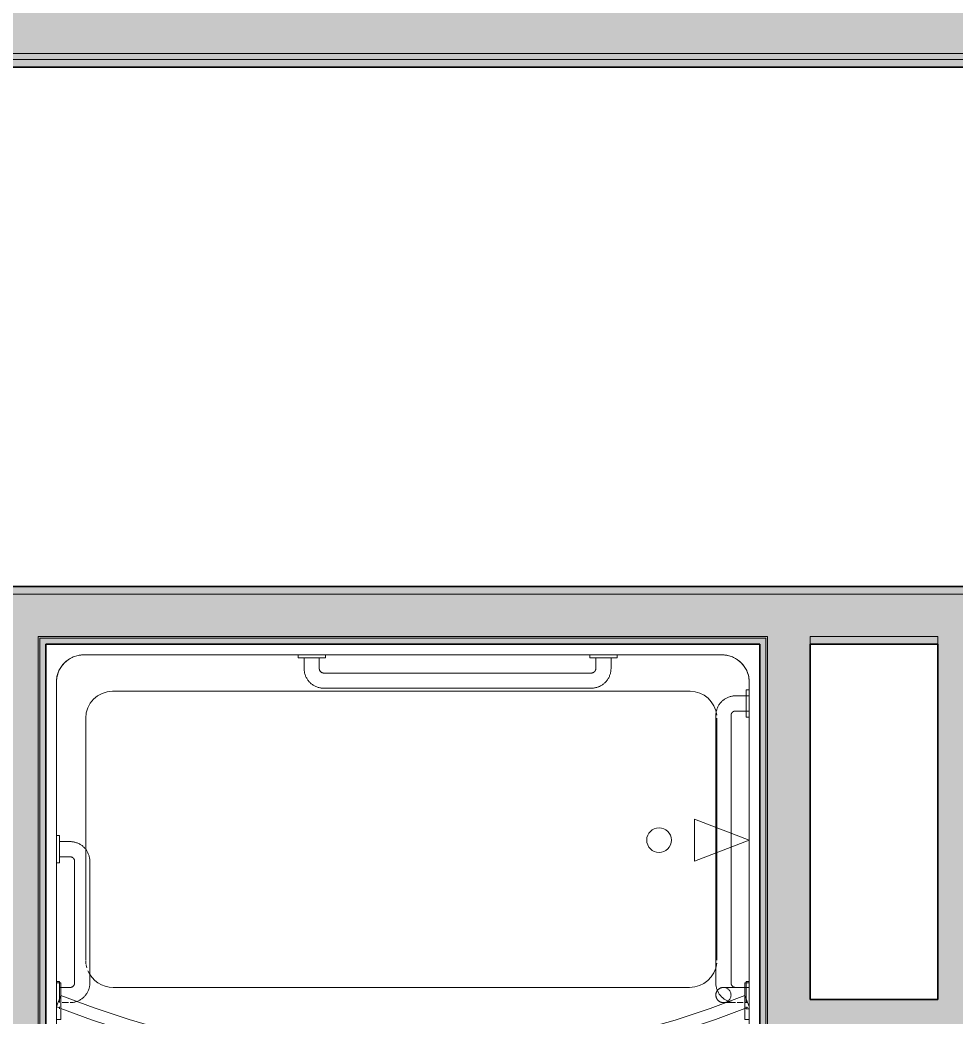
# Model space of a CAD drawing. Header units: inches. Extents: x 6 to 8416, y -388 to 6104.
# Drawn here: x 4531 to 4608.1, y 183.2 to 265.3 of the extents above; entities that cross this region are included whole.
import ezdxf

# ---------------------------------------------------------------- set-up
doc = ezdxf.new("R2010")
doc.units = ezdxf.units.IN
doc.header["$MEASUREMENT"] = 0
doc.linetypes.add('Dash 1_16_', pattern=[48, 24, -24])
for name, color, linetype, lineweight in [('A-GENM', 13, 'Continuous', 18), ('A-ROOM', 32, 'Continuous', 13), ('A-WALL', 113, 'Continuous', 25), ('A-WALL-PATT', 111, 'Continuous', 35), ('I-WALL', 2, 'Continuous', 25), ('P-SANR-FIXT', 6, 'Continuous', 18), ('Q-SPCQ', 91, 'Continuous', 18)]:
    doc.layers.add(name, color=color, linetype=linetype, lineweight=lineweight)

# ---------------------------------------------------------------- blocks, each defined once
blk = doc.blocks.new('z Nested-Shower Surround-Tub-Prefab - Variable-V1046-LEVEL 3 - PLAN Copy 1 Copy 1')
at = {"layer": 'A-GENM', "lineweight": 9}
for p, q in [((0.125, 33), (0, 33)), ((0, 33), (0, 0)), ((0, 32), (0, 33)), ((0, 33), (0.125, 33)), ((0.125, 0.125), (0.125, 33)), ((0.125, 33), (0.125, 32)), ((60, 33), (59.875, 33)), ((59.875, 33), (59.875, 0.125)), ((59.875, 32), (59.875, 33)), ((59.875, 33), (60, 33)), ((60, 0), (60, 33)), ((60, 33), (60, 32)), ((0, 29.875), (0, 32)), ((0.125, 32), (0.125, 29.875)), ((59.875, 0.625), (59.875, 32)), ((60, 32), (60, 0.625)), ((0, 0.625), (0, 29.875)), ((0.125, 29.875), (0.125, 0.625)), ((0, 0), (0, 0.625)), ((0, 0), (60, 0)), ((60, 0), (0, 0)), ((0.125, 0.625), (0.125, 0.312)), ((59.875, 0.125), (0.125, 0.125)), ((0.312, 0.125), (59.688, 0.125)), ((59.875, 0.312), (59.875, 0.625)), ((60, 0.625), (60, 0))]:
    blk.add_line(p, q, dxfattribs=at)
at = {"layer": 'A-GENM'}
for p, q in [((1.5, 32), (0, 32)), ((0, 32), (0, 0)), ((0, 29.875), (0, 32)), ((0.125, 32), (0.625, 32)), ((0.625, 32), (1.5, 32)), ((1.5, 32), (5.826, 32)), ((1.5, 30.75), (1.5, 32)), ((1.5, 30.75), (1.5, 32)), ((1.5, 32), (1.5, 30.75)), ((6.125, 32), (8.252, 32)), ((8.398, 32), (9.275, 32)), ((9.275, 32), (26.625, 32)), ((26.625, 32), (50.725, 32)), ((50.725, 32), (51.148, 32)), ((51.2, 32), (53.966, 32)), ((54.047, 32), (56.625, 32)), ((56.625, 32), (58.5, 32)), ((58.5, 32), (58.5, 30.75)), ((60, 32), (58.5, 32)), ((58.5, 32), (58.5, 30.75)), ((58.5, 30.75), (58.5, 32)), ((58.5, 32), (59.375, 32)), ((59.375, 32), (59.7, 32)), ((60, 0), (60, 32)), ((60, 32), (60, 0.625)), ((1.5, 30), (1.5, 30.75)), ((1.5, 29.25), (1.5, 30.75)), ((1.5, 30.75), (1.5, 30)), ((58.5, 30.75), (58.5, 29.25)), ((58.5, 30.75), (58.5, 29.25)), ((58.5, 29.25), (58.5, 30.75)), ((0, 0.625), (0, 29.875)), ((1.5, 3.75), (1.5, 29.25)), ((1.5, 5.942), (1.5, 29.058)), ((1.5, 29.058), (1.5, 5.942)), ((53.839, 28.873), (6.409, 28.873)), ((58.5, 29.25), (58.5, 3.75)), ((58.5, 29.25), (58.5, 3.75)), ((58.5, 3.75), (58.5, 29.25)), ((4.159, 26.623), (4.159, 17.771)), ((56.089, 18.5), (56.089, 26.623)), ((56.089, 6.712), (56.089, 18.5)), ((4.159, 17.771), (4.159, 15.729)), ((4.159, 15.729), (4.159, 6.712)), ((1.5, 3.75), (1.5, 5.058)), ((1.5, 5.058), (1.5, 3.75)), ((53.877, 4.5), (6.371, 4.5)), ((56.25, 1.5), (3.75, 1.5)), ((56.25, 1.5), (3.75, 1.5)), ((3.75, 1.5), (56.25, 1.5)), ((0, 0), (0, 0.625)), ((0, 0), (60, 0)), ((60, 0), (0, 0)), ((60, 0.625), (60, 0))]:
    blk.add_line(p, q, dxfattribs=at)
blk.add_circle((8.92, 16.75), 1.016, dxfattribs=at)
for centre, radius, start, end in [((6.409, 26.623), 2.25, 90, 173.7582), ((53.839, 26.623), 2.25, 23.01288, 90), ((53.839, 26.623), 2.25, 10.6675, 16.57426), ((53.839, 26.623), 2.25, 1.82866, 9.29916), ((53.877, 6.712), 2.212, 270, 360), ((6.371, 6.712), 2.212, 186.09767, 270), ((3.75, 3.75), 2.25, 180, 200.02868), ((3.75, 3.75), 2.25, 180, 270), ((3.75, 3.75), 2.25, 180, 200.02868), ((56.25, 3.75), 2.25, 270, 360), ((56.25, 3.75), 2.25, 339.97132, 0), ((56.25, 3.75), 2.25, 339.97132, 360), ((3.75, 3.75), 2.25, 200.02868, 204.97132), ((3.75, 3.75), 2.25, 200.02868, 204.97132), ((3.75, 3.75), 2.25, 204.97132, 245.02868), ((3.75, 3.75), 2.25, 204.97132, 245.02868), ((56.25, 3.75), 2.25, 294.97132, 335.02868), ((56.25, 3.75), 2.25, 294.97132, 335.02868), ((56.25, 3.75), 2.25, 335.02868, 339.97132), ((56.25, 3.75), 2.25, 335.02868, 339.97132), ((3.75, 3.75), 2.25, 245.02868, 249.97132), ((3.75, 3.75), 2.25, 245.02868, 249.97132), ((56.25, 3.75), 2.25, 290.02868, 294.97132), ((56.25, 3.75), 2.25, 290.02868, 294.97132), ((3.75, 3.75), 2.25, 249.97132, 270), ((3.75, 3.75), 2.25, 249.97132, 270), ((56.25, 3.75), 2.25, 270, 290.02868), ((56.25, 3.75), 2.25, 270, 290.02868)]:
    blk.add_arc(centre, radius, start, end, dxfattribs=at)
blk = doc.blocks.new('z Nested-Shower Grab Bars - Variable-V1047-LEVEL 3 - PLAN Copy 1 Copy 1')
at = {"layer": 'A-GENM', "linetype": 'Dash 1_16_', "lineweight": 9}
for p, q in [((0.245, 29.125), (0, 29.125)), ((0, 29.125), (0, 29.087)), ((0, 29.125), (0, 29.087)), ((0.245, 29.125), (0, 29.125)), ((0, 29.125), (0, 29.087)), ((0, 29.125), (0, 29.087)), ((0, 29.087), (0, 28.974)), ((0, 29.087), (0, 28.974)), ((0, 29.087), (0, 28.974)), ((0, 29.087), (0, 28.974)), ((0, 28.795), (0, 28.563)), ((0, 28.795), (0, 28.563)), ((0, 28.795), (0, 28.563)), ((0, 28.795), (0, 28.563)), ((0.25, 29.087), (0.25, 29.125)), ((0.25, 29.087), (0.25, 29.125)), ((0.25, 29.087), (0.25, 29.125)), ((0.25, 29.087), (0.25, 29.125)), ((0.25, 28.974), (0.25, 29.087)), ((0.25, 28.974), (0.25, 29.087)), ((0.25, 28.974), (0.25, 29.087)), ((0.25, 28.974), (0.25, 29.087)), ((56.75, 29.125), (56.75, 29.087)), ((56.75, 29.125), (56.75, 29.087)), ((56.75, 29.087), (56.75, 28.974)), ((56.75, 29.087), (56.75, 28.974)), ((57, 29.087), (57, 29.125)), ((57, 29.087), (57, 29.125)), ((57, 28.974), (57, 29.087)), ((57, 28.974), (57, 29.087)), ((57, 28.563), (57, 28.795)), ((57, 28.563), (57, 28.795)), ((0, 28.625), (0, 28.604)), ((0, 28.625), (0, 28.604)), ((0, 28.604), (0, 28.541)), ((0, 28.604), (0, 28.541)), ((0, 28.541), (0, 28.442)), ((0, 28.541), (0, 28.442)), ((0, 28.503), (0, 28.291)), ((0, 28.503), (0, 28.291)), ((0, 28.503), (0, 28.291)), ((0, 28.442), (0, 28.313)), ((0, 28.442), (0, 28.162)), ((0, 28.313), (0, 28.162)), ((0, 28.291), (0, 28.113)), ((0, 28.291), (0, 28.113)), ((0, 28.291), (0, 28.113)), ((0, 28.162), (0, 28)), ((0, 28.162), (0, 27.838)), ((0, 28), (0, 27.749)), ((0, 28), (0, 27.838)), ((0, 28), (0, 27.749)), ((0, 28), (0, 27.749)), ((0.375, 28.625), (0.154, 28.625)), ((0.25, 28.625), (0.25, 28.604)), ((0.25, 28.625), (0.25, 28.604)), ((0.25, 28.604), (0.25, 28.541)), ((0.25, 28.604), (0.25, 28.541)), ((0.25, 28.541), (0.25, 28.442)), ((0.25, 28.541), (0.25, 28.442)), ((0.25, 28.442), (0.25, 28.313)), ((0.25, 28.442), (0.25, 28.313)), ((0.25, 28.313), (0.25, 28.162)), ((0.25, 28.313), (0.25, 28)), ((0.25, 28.113), (0.25, 28.291)), ((0.25, 28.162), (0.25, 28)), ((0.25, 28), (0.25, 27.838)), ((0.25, 28), (0.25, 27.838)), ((0.25, 27.749), (0.25, 27.991)), ((1.004, 28.625), (0.515, 28.625)), ((1.004, 28.625), (0.515, 28.625)), ((1.272, 28.618), (1.208, 28.623)), ((1.245, 28.625), (1.284, 28.625)), ((1.44, 28.625), (1.477, 28.625)), ((1.528, 28.574), (1.465, 28.589)), ((1.551, 28.625), (1.587, 28.625)), ((1.587, 28.625), (1.622, 28.625)), ((1.948, 28.401), (1.891, 28.433)), ((1.966, 28.625), (1.987, 28.625)), ((1.987, 28.625), (2.007, 28.625)), ((2.007, 28.625), (2.025, 28.625)), ((2.025, 28.625), (2.042, 28.625)), ((2.042, 28.625), (2.057, 28.625)), ((2.057, 28.625), (2.071, 28.625)), ((2.071, 28.625), (2.083, 28.625)), ((2.083, 28.625), (2.094, 28.625)), ((2.094, 28.625), (2.103, 28.625)), ((2.103, 28.625), (2.11, 28.625)), ((2.11, 28.625), (2.116, 28.625)), ((2.116, 28.625), (2.121, 28.625)), ((2.121, 28.625), (2.124, 28.625)), ((2.124, 28.625), (2.125, 28.625)), ((2.125, 28.625), (2.15, 28.625)), ((2.15, 28.625), (2.175, 28.623)), ((2.502, 27.863), (2.466, 27.918)), ((2.747, 28.057), (2.749, 28.032)), ((2.749, 28.032), (2.75, 28.007)), ((2.75, 27.982), (2.749, 27.957)), ((2.75, 28.007), (2.75, 27.982)), ((55.616, 28.604), (55.552, 28.593)), ((56.516, 28.625), (55.998, 28.625)), ((56.75, 28.604), (56.75, 28.625)), ((56.75, 28.541), (56.75, 28.625)), ((56.75, 28.541), (56.75, 28.604)), ((56.75, 28.442), (56.75, 28.541)), ((56.75, 28.442), (56.75, 28.541)), ((56.75, 28.313), (56.75, 28.442)), ((56.75, 28.313), (56.75, 28.442)), ((56.75, 28.162), (56.75, 28.313)), ((56.75, 28.162), (56.75, 28.313)), ((56.75, 28), (56.75, 28.162)), ((56.75, 28), (56.75, 28.162)), ((56.75, 27.838), (56.75, 28)), ((56.75, 27.838), (56.75, 28)), ((57, 28.291), (57, 28.503)), ((57, 28.291), (57, 28.503)), ((57, 28.113), (57, 28.291)), ((57, 28.113), (57, 28.291)), ((57, 27.749), (57, 28)), ((57, 27.749), (57, 28)), ((0, 27.838), (0, 27.688)), ((0, 27.838), (0, 27.688)), ((0, 27.709), (0, 26.875)), ((0, 27.709), (0, 26.875)), ((0, 27.709), (0, 26.875)), ((0, 27.688), (0, 27.375)), ((0, 27.688), (0, 27.558)), ((0, 27.558), (0, 27.375)), ((0, 27.438), (0, 26.875)), ((0, 27.375), (1.125, 27.375)), ((0.25, 27.838), (0.25, 27.688)), ((0.25, 27.838), (0.25, 27.688)), ((0.25, 26.875), (0.25, 27.709)), ((0.25, 27.688), (0.25, 27.375)), ((0.25, 27.688), (0.25, 27.375)), ((0.25, 26.875), (0.25, 27.687)), ((0.25, 26.875), (0.25, 27.687)), ((0.25, 26.875), (0.25, 27.438)), ((0.25, 27.375), (1.125, 27.375)), ((2.125, 27.375), (2.124, 27.375)), ((2.138, 27.375), (2.125, 27.375)), ((2.163, 27.376), (2.138, 27.375)), ((2.188, 27.378), (2.163, 27.376)), ((2.535, 27.807), (2.502, 27.863)), ((2.566, 27.75), (2.535, 27.807)), ((55.875, 27.375), (56.75, 27.375)), ((56.75, 27.688), (56.75, 27.838)), ((56.75, 27.688), (56.75, 27.838)), ((56.75, 27.709), (56.75, 26.875)), ((56.75, 27.375), (56.75, 27.688)), ((56.75, 27.375), (56.75, 27.688)), ((56.75, 27.687), (56.75, 26.875)), ((57, 26.875), (57, 27.709)), ((57, 26.875), (57, 27.709)), ((0, 26.875), (0.25, 26.875)), ((0, 26.875), (0.25, 26.875)), ((1.5, 27), (1.5, 15.826)), ((2.75, 16.306), (2.75, 27)), ((54.25, 27), (54.25, 17)), ((55.5, 17), (55.5, 27)), ((56.75, 26.875), (57, 26.875)), ((56.75, 16.625), (55.875, 16.625)), ((57, 17.125), (56.75, 17.125)), ((56.75, 17.125), (56.75, 16.313)), ((56.75, 17.125), (56.75, 14.875)), ((56.75, 16.313), (56.75, 16.625)), ((56.75, 15.375), (56.75, 16.625)), ((57, 14.875), (57, 17.125)), ((57, 14.875), (57, 17.125)), ((1.5, 15.826), (1.5, 14.674)), ((2.75, 14.194), (2.75, 16.306)), ((56.75, 15.688), (56.75, 16.313)), ((56.75, 15.375), (56.75, 15.688)), ((56.75, 15.687), (56.75, 14.875)), ((55.875, 15.375), (56.75, 15.375)), ((56.75, 14.875), (57, 14.875)), ((1.5, 14.674), (1.5, 5)), ((2.75, 5), (2.75, 14.194)), ((0.25, 5.125), (0, 5.125)), ((0, 5.125), (0, 4.563)), ((0, 5.125), (0, 2.875)), ((0.25, 2.875), (0.25, 5.125)), ((0.25, 4.563), (0.25, 5.125)), ((1.125, 4.625), (0, 4.625)), ((0, 4.625), (0, 4.442)), ((0, 4.625), (0, 3.375)), ((0, 4.442), (0, 4.313)), ((0, 4.313), (0, 4.162)), ((0, 4.162), (0, 4)), ((0, 4), (0, 3.838)), ((0, 3.838), (0, 3.688)), ((0, 3.688), (0, 3.558)), ((0, 3.558), (0, 3.375)), ((0, 3.438), (0, 2.875)), ((0, 3.375), (1.125, 3.375)), ((0.25, 2.875), (0.25, 3.438)), ((0, 2.875), (0.25, 2.875)), ((35, 2.75), (13, 2.75)), ((35, 2.75), (13, 2.75)), ((11.375, 1.125), (11.375, 0.25)), ((11.375, 1.125), (11.375, 0.25)), ((12.625, 0.25), (12.625, 1.125)), ((12.625, 0.25), (12.625, 1.125)), ((13, 1.5), (35, 1.5)), ((13, 1.5), (35, 1.5)), ((35.375, 1.125), (35.375, 0.25)), ((35.375, 1.125), (35.375, 0.25)), ((36.625, 0.25), (36.625, 1.125)), ((36.625, 0.25), (36.625, 1.125)), ((10.875, 0.25), (10.875, 0)), ((11.687, 0.25), (10.875, 0.25)), ((11.687, 0.25), (10.875, 0.25)), ((10.875, 0.25), (10.875, 0)), ((13.125, 0.25), (10.875, 0.25)), ((11.687, 0.25), (10.875, 0.25)), ((10.875, 0), (13.125, 0)), ((10.875, 0), (13.125, 0)), ((10.875, 0), (13.125, 0)), ((10.875, 0), (13.125, 0)), ((11.375, 0.25), (11.688, 0.25)), ((11.375, 0.25), (11.688, 0.25)), ((11.375, 0.25), (11.688, 0.25)), ((11.375, 0.25), (12.625, 0.25)), ((11.688, 0.25), (11.838, 0.25)), ((11.688, 0.25), (12.313, 0.25)), ((11.688, 0.25), (12.313, 0.25)), ((11.838, 0.25), (12, 0.25)), ((12, 0.25), (12.162, 0.25)), ((12.162, 0.25), (12.313, 0.25)), ((13.125, 0.25), (12.313, 0.25)), ((13.125, 0.25), (12.313, 0.25)), ((12.313, 0.25), (12.625, 0.25)), ((12.313, 0.25), (12.625, 0.25)), ((13.125, 0.25), (12.313, 0.25)), ((12.313, 0.25), (12.625, 0.25)), ((13.125, 0), (13.125, 0.25)), ((13.125, 0), (13.125, 0.25)), ((34.875, 0.25), (34.875, 0)), ((35.687, 0.25), (34.875, 0.25)), ((35.687, 0.25), (34.875, 0.25)), ((34.875, 0.25), (34.875, 0)), ((37.125, 0.25), (34.875, 0.25)), ((35.687, 0.25), (34.875, 0.25)), ((34.875, 0), (37.125, 0)), ((34.875, 0), (37.125, 0)), ((34.875, 0), (37.125, 0)), ((34.875, 0), (37.125, 0)), ((35.375, 0.25), (35.688, 0.25)), ((35.375, 0.25), (35.688, 0.25)), ((35.375, 0.25), (36.625, 0.25)), ((35.375, 0.25), (35.688, 0.25)), ((35.688, 0.25), (36.313, 0.25)), ((35.688, 0.25), (35.838, 0.25)), ((35.688, 0.25), (36.313, 0.25)), ((35.838, 0.25), (36, 0.25)), ((36, 0.25), (36.162, 0.25)), ((36.162, 0.25), (36.313, 0.25)), ((37.125, 0.25), (36.313, 0.25)), ((37.125, 0.25), (36.313, 0.25)), ((36.313, 0.25), (36.625, 0.25)), ((36.313, 0.25), (36.625, 0.25)), ((37.125, 0.25), (36.313, 0.25)), ((36.313, 0.25), (36.625, 0.25)), ((37.125, 0), (37.125, 0.25)), ((37.125, 0), (37.125, 0.25))]:
    blk.add_line(p, q, dxfattribs=at)
at = {"layer": 'A-GENM', "linetype": 'Dash 1_16_', "lineweight": 9, "flags": 128}
for points in [[(1.208, 28.623), (1.143, 28.625), (1.125, 28.625)], [(1.125, 28.625), (1.165, 28.625), (1.205, 28.625), (1.245, 28.625)], [(1.465, 28.589), (1.401, 28.601), (1.337, 28.611), (1.272, 28.618)], [(1.284, 28.625), (1.324, 28.625), (1.363, 28.625), (1.401, 28.625), (1.44, 28.625)], [(1.477, 28.625), (1.514, 28.625), (1.551, 28.625)], [(1.891, 28.433), (1.833, 28.463), (1.774, 28.49), (1.714, 28.515), (1.653, 28.537), (1.591, 28.557), (1.528, 28.574)], [(1.622, 28.625), (1.656, 28.625), (1.69, 28.625), (1.722, 28.625), (1.754, 28.625), (1.784, 28.625), (1.814, 28.625), (1.842, 28.625), (1.87, 28.625), (1.896, 28.625), (1.921, 28.625), (1.944, 28.625), (1.966, 28.625)], [(2.466, 27.918), (2.428, 27.97), (2.389, 28.022), (2.347, 28.072), (2.303, 28.119), (2.257, 28.166), (2.21, 28.21), (2.16, 28.252), (2.109, 28.293), (2.057, 28.331), (2.003, 28.367), (1.948, 28.401)], [(2.175, 28.623), (2.2, 28.621), (2.225, 28.617), (2.249, 28.613), (2.274, 28.607), (2.298, 28.601), (2.322, 28.593), (2.345, 28.585), (2.368, 28.576), (2.391, 28.565), (2.414, 28.554), (2.436, 28.542), (2.457, 28.53), (2.478, 28.516), (2.498, 28.501), (2.518, 28.486), (2.537, 28.47), (2.556, 28.453), (2.573, 28.435), (2.59, 28.417), (2.607, 28.398), (2.622, 28.379), (2.637, 28.358), (2.651, 28.338), (2.664, 28.316), (2.676, 28.295), (2.688, 28.272), (2.698, 28.25), (2.708, 28.226), (2.716, 28.203), (2.724, 28.179), (2.73, 28.155), (2.736, 28.131), (2.741, 28.106), (2.745, 28.082), (2.747, 28.057)], [(2.749, 27.957), (2.746, 27.932), (2.743, 27.907), (2.739, 27.882), (2.734, 27.858), (2.727, 27.834), (2.72, 27.81), (2.712, 27.786), (2.703, 27.763), (2.693, 27.74), (2.682, 27.717), (2.671, 27.695), (2.658, 27.674), (2.645, 27.653), (2.63, 27.632), (2.615, 27.612), (2.599, 27.593), (2.583, 27.574), (2.565, 27.556), (2.547, 27.539), (2.528, 27.523), (2.509, 27.507), (2.489, 27.492), (2.468, 27.478), (2.447, 27.464), (2.426, 27.452), (2.403, 27.44), (2.381, 27.43), (2.358, 27.42), (2.334, 27.411), (2.311, 27.403), (2.287, 27.396), (2.262, 27.39), (2.238, 27.385), (2.213, 27.381), (2.188, 27.378)], [(55.303, 28.521), (55.242, 28.497), (55.183, 28.47), (55.125, 28.441), (55.068, 28.41), (55.012, 28.377), (54.957, 28.341), (54.905, 28.303), (54.853, 28.264), (54.803, 28.222), (54.756, 28.178), (54.709, 28.132), (54.665, 28.085), (54.623, 28.035), (54.582, 27.984), (54.544, 27.932), (54.508, 27.878), (54.474, 27.823), (54.442, 27.766), (54.412, 27.708), (54.385, 27.649), (54.36, 27.589), (54.338, 27.528), (54.318, 27.466), (54.301, 27.403), (54.286, 27.34), (54.274, 27.276), (54.264, 27.212), (54.257, 27.147), (54.252, 27.083), (54.25, 27.018), (54.25, 27)], [(55.552, 28.593), (55.489, 28.578), (55.426, 28.562), (55.364, 28.543), (55.303, 28.521)], [(55.875, 28.625), (55.81, 28.624), (55.745, 28.62), (55.68, 28.613), (55.616, 28.604)], [(1.125, 27.375), (1.14, 27.375), (1.155, 27.374), (1.17, 27.372), (1.185, 27.37), (1.2, 27.368), (1.214, 27.364), (1.229, 27.36), (1.243, 27.356), (1.257, 27.351), (1.271, 27.345), (1.285, 27.339), (1.298, 27.333), (1.311, 27.325), (1.324, 27.318), (1.337, 27.31), (1.349, 27.301), (1.361, 27.292), (1.372, 27.282), (1.383, 27.272), (1.394, 27.261), (1.404, 27.25), (1.414, 27.239), (1.423, 27.227), (1.432, 27.215), (1.441, 27.203), (1.448, 27.19), (1.456, 27.177), (1.463, 27.163), (1.469, 27.15), (1.475, 27.136), (1.48, 27.122), (1.484, 27.108), (1.488, 27.093), (1.492, 27.078), (1.495, 27.064), (1.497, 27.049), (1.498, 27.034), (1.5, 27.019), (1.5, 27.004), (1.5, 27)], [(1.95, 27.375), (1.927, 27.375), (1.903, 27.375), (1.877, 27.375), (1.85, 27.375), (1.822, 27.375), (1.792, 27.375), (1.762, 27.375), (1.731, 27.375), (1.699, 27.375), (1.665, 27.375), (1.631, 27.375), (1.596, 27.375), (1.561, 27.375), (1.524, 27.375), (1.487, 27.375), (1.45, 27.375), (1.412, 27.375), (1.373, 27.375), (1.334, 27.375), (1.295, 27.375), (1.255, 27.375), (1.216, 27.375), (1.176, 27.375), (1.136, 27.375), (1.125, 27.375)], [(2.124, 27.375), (2.122, 27.375), (2.118, 27.375), (2.112, 27.375), (2.105, 27.375), (2.096, 27.375), (2.086, 27.375), (2.074, 27.375), (2.061, 27.375), (2.046, 27.375), (2.03, 27.375), (2.012, 27.375), (1.993, 27.375), (1.972, 27.375), (1.95, 27.375)], [(2.646, 27.572), (2.622, 27.633), (2.595, 27.692), (2.566, 27.75)], [(2.75, 27), (2.749, 27.065), (2.745, 27.13), (2.738, 27.195), (2.729, 27.259), (2.718, 27.323), (2.703, 27.386), (2.687, 27.449), (2.668, 27.511), (2.646, 27.572)], [(55.5, 27), (55.5, 27.015), (55.501, 27.03), (55.503, 27.045), (55.505, 27.06), (55.507, 27.075), (55.511, 27.089), (55.515, 27.104), (55.519, 27.118), (55.524, 27.132), (55.53, 27.146), (55.536, 27.16), (55.542, 27.173), (55.55, 27.186), (55.557, 27.199), (55.565, 27.212), (55.574, 27.224), (55.583, 27.236), (55.593, 27.247), (55.603, 27.258), (55.614, 27.269), (55.625, 27.279), (55.636, 27.289), (55.648, 27.298), (55.66, 27.307), (55.672, 27.316), (55.685, 27.323), (55.698, 27.331), (55.712, 27.338), (55.725, 27.344), (55.739, 27.35), (55.753, 27.355), (55.767, 27.359), (55.782, 27.363), (55.797, 27.367), (55.811, 27.37), (55.826, 27.372), (55.841, 27.373), (55.856, 27.375), (55.871, 27.375), (55.875, 27.375)], [(54.25, 17), (54.251, 16.935), (54.255, 16.87), (54.262, 16.805), (54.271, 16.741), (54.282, 16.677), (54.297, 16.614), (54.313, 16.551), (54.332, 16.489), (54.354, 16.428), (54.378, 16.367), (54.405, 16.308), (54.434, 16.25), (54.465, 16.193), (54.498, 16.137), (54.534, 16.082), (54.572, 16.03), (54.611, 15.978), (54.653, 15.928), (54.697, 15.881), (54.743, 15.834), (54.79, 15.79), (54.84, 15.748), (54.891, 15.707), (54.943, 15.669), (54.997, 15.633), (55.052, 15.599), (55.109, 15.567), (55.167, 15.537), (55.226, 15.51), (55.286, 15.485), (55.347, 15.463), (55.409, 15.443), (55.472, 15.426), (55.535, 15.411), (55.599, 15.399), (55.663, 15.389), (55.728, 15.382), (55.792, 15.377), (55.857, 15.375), (55.875, 15.375)], [(55.875, 16.625), (55.86, 16.625), (55.845, 16.626), (55.83, 16.628), (55.815, 16.63), (55.8, 16.632), (55.786, 16.636), (55.771, 16.64), (55.757, 16.644), (55.743, 16.649), (55.729, 16.655), (55.715, 16.661), (55.702, 16.667), (55.689, 16.675), (55.676, 16.682), (55.663, 16.69), (55.651, 16.699), (55.639, 16.708), (55.628, 16.718), (55.617, 16.728), (55.606, 16.739), (55.596, 16.75), (55.586, 16.761), (55.577, 16.773), (55.568, 16.785), (55.559, 16.797), (55.552, 16.81), (55.544, 16.823), (55.537, 16.837), (55.531, 16.85), (55.525, 16.864), (55.52, 16.878), (55.516, 16.892), (55.512, 16.907), (55.508, 16.922), (55.505, 16.936), (55.503, 16.951), (55.502, 16.966), (55.5, 16.981), (55.5, 16.996), (55.5, 17)], [(1.5, 5), (1.5, 4.985), (1.499, 4.97), (1.497, 4.955), (1.495, 4.94), (1.493, 4.925), (1.489, 4.911), (1.485, 4.896), (1.481, 4.882), (1.476, 4.868), (1.47, 4.854), (1.464, 4.84), (1.458, 4.827), (1.45, 4.814), (1.443, 4.801), (1.435, 4.788), (1.426, 4.776), (1.417, 4.764), (1.407, 4.753), (1.397, 4.742), (1.386, 4.731), (1.375, 4.721), (1.364, 4.711), (1.352, 4.702), (1.34, 4.693), (1.328, 4.684), (1.315, 4.677), (1.302, 4.669), (1.288, 4.662), (1.275, 4.656), (1.261, 4.65), (1.247, 4.645), (1.233, 4.641), (1.218, 4.637), (1.203, 4.633), (1.189, 4.63), (1.174, 4.628), (1.159, 4.627), (1.144, 4.625), (1.129, 4.625), (1.125, 4.625)], [(1.125, 3.375), (1.19, 3.376), (1.255, 3.38), (1.32, 3.387), (1.384, 3.396), (1.448, 3.407), (1.511, 3.422), (1.574, 3.438), (1.636, 3.457), (1.697, 3.479), (1.758, 3.503), (1.817, 3.53), (1.875, 3.559), (1.932, 3.59), (1.988, 3.623), (2.043, 3.659), (2.095, 3.697), (2.147, 3.736), (2.197, 3.778), (2.244, 3.822), (2.291, 3.868), (2.335, 3.915), (2.377, 3.965), (2.418, 4.016), (2.456, 4.068), (2.492, 4.122), (2.526, 4.177), (2.558, 4.234), (2.588, 4.292), (2.615, 4.351), (2.64, 4.411), (2.662, 4.472), (2.682, 4.534), (2.699, 4.597), (2.714, 4.66), (2.726, 4.724), (2.736, 4.788), (2.743, 4.853), (2.748, 4.917), (2.75, 4.982), (2.75, 5)], [(13, 2.75), (12.935, 2.749), (12.87, 2.745), (12.805, 2.738), (12.741, 2.729), (12.677, 2.718), (12.614, 2.703), (12.551, 2.687), (12.489, 2.668), (12.428, 2.646), (12.367, 2.622), (12.308, 2.595), (12.25, 2.566), (12.193, 2.535), (12.137, 2.502), (12.082, 2.466), (12.03, 2.428), (11.978, 2.389), (11.928, 2.347), (11.881, 2.303), (11.834, 2.257), (11.79, 2.21), (11.748, 2.16), (11.707, 2.109), (11.669, 2.057), (11.633, 2.003), (11.599, 1.948), (11.567, 1.891), (11.537, 1.833), (11.51, 1.774), (11.485, 1.714), (11.463, 1.653), (11.443, 1.591), (11.426, 1.528), (11.411, 1.465), (11.399, 1.401), (11.389, 1.337), (11.382, 1.272), (11.377, 1.208), (11.375, 1.143), (11.375, 1.125)], [(13, 2.75), (12.935, 2.749), (12.87, 2.745), (12.805, 2.738), (12.741, 2.729), (12.677, 2.718), (12.614, 2.703), (12.551, 2.687), (12.489, 2.668), (12.428, 2.646), (12.367, 2.622), (12.308, 2.595), (12.25, 2.566), (12.193, 2.535), (12.137, 2.502), (12.082, 2.466), (12.03, 2.428), (11.978, 2.389), (11.928, 2.347), (11.881, 2.303), (11.834, 2.257), (11.79, 2.21), (11.748, 2.16), (11.707, 2.109), (11.669, 2.057), (11.633, 2.003), (11.599, 1.948), (11.567, 1.891), (11.537, 1.833), (11.51, 1.774), (11.485, 1.714), (11.463, 1.653), (11.443, 1.591), (11.426, 1.528), (11.411, 1.465), (11.399, 1.401), (11.389, 1.337), (11.382, 1.272), (11.377, 1.208), (11.375, 1.143), (11.375, 1.125)], [(36.625, 1.125), (36.624, 1.19), (36.62, 1.255), (36.613, 1.32), (36.604, 1.384), (36.593, 1.448), (36.578, 1.511), (36.562, 1.574), (36.543, 1.636), (36.521, 1.697), (36.497, 1.758), (36.47, 1.817), (36.441, 1.875), (36.41, 1.932), (36.377, 1.988), (36.341, 2.043), (36.303, 2.095), (36.264, 2.147), (36.222, 2.197), (36.178, 2.244), (36.132, 2.291), (36.085, 2.335), (36.035, 2.377), (35.984, 2.418), (35.932, 2.456), (35.878, 2.492), (35.823, 2.526), (35.766, 2.558), (35.708, 2.588), (35.649, 2.615), (35.589, 2.64), (35.528, 2.662), (35.466, 2.682), (35.403, 2.699), (35.34, 2.714), (35.276, 2.726), (35.212, 2.736), (35.147, 2.743), (35.083, 2.748), (35.018, 2.75), (35, 2.75)], [(36.625, 1.125), (36.624, 1.19), (36.62, 1.255), (36.613, 1.32), (36.604, 1.384), (36.593, 1.448), (36.578, 1.511), (36.562, 1.574), (36.543, 1.636), (36.521, 1.697), (36.497, 1.758), (36.47, 1.817), (36.441, 1.875), (36.41, 1.932), (36.377, 1.988), (36.341, 2.043), (36.303, 2.095), (36.264, 2.147), (36.222, 2.197), (36.178, 2.244), (36.132, 2.291), (36.085, 2.335), (36.035, 2.377), (35.984, 2.418), (35.932, 2.456), (35.878, 2.492), (35.823, 2.526), (35.766, 2.558), (35.708, 2.588), (35.649, 2.615), (35.589, 2.64), (35.528, 2.662), (35.466, 2.682), (35.403, 2.699), (35.34, 2.714), (35.276, 2.726), (35.212, 2.736), (35.147, 2.743), (35.083, 2.748), (35.018, 2.75), (35, 2.75)], [(12.625, 1.125), (12.625, 1.14), (12.626, 1.155), (12.628, 1.17), (12.63, 1.185), (12.632, 1.2), (12.636, 1.214), (12.64, 1.229), (12.644, 1.243), (12.649, 1.257), (12.655, 1.271), (12.661, 1.285), (12.667, 1.298), (12.675, 1.311), (12.682, 1.324), (12.69, 1.337), (12.699, 1.349), (12.708, 1.361), (12.718, 1.372), (12.728, 1.383), (12.739, 1.394), (12.75, 1.404), (12.761, 1.414), (12.773, 1.423), (12.785, 1.432), (12.797, 1.441), (12.81, 1.448), (12.823, 1.456), (12.837, 1.463), (12.85, 1.469), (12.864, 1.475), (12.878, 1.48), (12.892, 1.484), (12.907, 1.488), (12.922, 1.492), (12.936, 1.495), (12.951, 1.497), (12.966, 1.498), (12.981, 1.5), (12.996, 1.5), (13, 1.5)], [(12.625, 1.125), (12.625, 1.14), (12.626, 1.155), (12.628, 1.17), (12.63, 1.185), (12.632, 1.2), (12.636, 1.214), (12.64, 1.229), (12.644, 1.243), (12.649, 1.257), (12.655, 1.271), (12.661, 1.285), (12.667, 1.298), (12.675, 1.311), (12.682, 1.324), (12.69, 1.337), (12.699, 1.349), (12.708, 1.361), (12.718, 1.372), (12.728, 1.383), (12.739, 1.394), (12.75, 1.404), (12.761, 1.414), (12.773, 1.423), (12.785, 1.432), (12.797, 1.441), (12.81, 1.448), (12.823, 1.456), (12.837, 1.463), (12.85, 1.469), (12.864, 1.475), (12.878, 1.48), (12.892, 1.484), (12.907, 1.488), (12.922, 1.492), (12.936, 1.495), (12.951, 1.497), (12.966, 1.498), (12.981, 1.5), (12.996, 1.5), (13, 1.5)], [(35, 1.5), (35.015, 1.5), (35.03, 1.499), (35.045, 1.497), (35.06, 1.495), (35.075, 1.493), (35.089, 1.489), (35.104, 1.485), (35.118, 1.481), (35.132, 1.476), (35.146, 1.47), (35.16, 1.464), (35.173, 1.458), (35.186, 1.45), (35.199, 1.443), (35.212, 1.435), (35.224, 1.426), (35.236, 1.417), (35.247, 1.407), (35.258, 1.397), (35.269, 1.386), (35.279, 1.375), (35.289, 1.364), (35.298, 1.352), (35.307, 1.34), (35.316, 1.328), (35.323, 1.315), (35.331, 1.302), (35.338, 1.288), (35.344, 1.275), (35.35, 1.261), (35.355, 1.247), (35.359, 1.233), (35.363, 1.218), (35.367, 1.203), (35.37, 1.189), (35.372, 1.174), (35.373, 1.159), (35.375, 1.144), (35.375, 1.129), (35.375, 1.125)], [(35, 1.5), (35.015, 1.5), (35.03, 1.499), (35.045, 1.497), (35.06, 1.495), (35.075, 1.493), (35.089, 1.489), (35.104, 1.485), (35.118, 1.481), (35.132, 1.476), (35.146, 1.47), (35.16, 1.464), (35.173, 1.458), (35.186, 1.45), (35.199, 1.443), (35.212, 1.435), (35.224, 1.426), (35.236, 1.417), (35.247, 1.407), (35.258, 1.397), (35.269, 1.386), (35.279, 1.375), (35.289, 1.364), (35.298, 1.352), (35.307, 1.34), (35.316, 1.328), (35.323, 1.315), (35.331, 1.302), (35.338, 1.288), (35.344, 1.275), (35.35, 1.261), (35.355, 1.247), (35.359, 1.233), (35.363, 1.218), (35.367, 1.203), (35.37, 1.189), (35.372, 1.174), (35.373, 1.159), (35.375, 1.144), (35.375, 1.129), (35.375, 1.125)]]:
    blk.add_lwpolyline(points, dxfattribs=at)
at = {"layer": 'A-GENM', "linetype": 'Dash 1_16_', "lineweight": 9}
for start, end in [(90, 270), (270, 90)]:
    blk.add_arc((2.125, 28), 0.625, start, end, dxfattribs=at)
blk = doc.blocks.new('z Nested-Shower Fixtures - Variable-2223344-LEVEL 3 - PLAN Copy 1 Copy 1')
at = {"layer": 'P-SANR-FIXT'}
for p, q in [((0, 0), (4.5, 1.727)), ((4.5, 1.727), (4.5, -1.727)), ((4.5, -1.727), (0, 0))]:
    blk.add_line(p, q, dxfattribs=at)
blk = doc.blocks.new('SE BA Shower Curtain Rod-AM - 1_ Dia__ 76_ AFF-V1048-LEVEL 3 - PLAN Copy 1 Copy 1')
at = {"layer": 'Q-SPCQ'}
for p, q in [((0.375, 1.5), (0, 1.5)), ((0, 1.5), (0, 0.75)), ((0, 1.5), (0, -1.5)), ((0.375, -1.5), (0.375, 1.5)), ((0.375, 0.75), (0.375, 1.5)), ((57, 1.5), (56.625, 1.5)), ((56.625, 1.5), (56.625, 0.75)), ((56.625, 1.5), (56.625, -1.5)), ((57, -1.5), (57, 1.5)), ((57, 0.75), (57, 1.5)), ((0, 0.75), (0, -0.75)), ((0.002, 0.464), (0.009, 0.449)), ((0.002, 0.464), (0.009, 0.449)), ((0.009, 0.449), (0.027, 0.402)), ((0.009, 0.449), (0.027, 0.402)), ((0.027, 0.402), (0.057, 0.328)), ((0.027, 0.402), (0.095, 0.232)), ((0.057, 0.328), (0.095, 0.232)), ((0.095, 0.232), (0.14, 0.12)), ((0.095, 0.232), (0.14, 0.12)), ((0.375, 0.605), (0.128, 0.512)), ((0.14, 0.12), (0.187, 0)), ((0.14, 0.12), (0.235, -0.12)), ((0.187, 0), (0.235, -0.12)), ((0.375, 0.521), (0.375, 0.75)), ((56.72, -0.232), (56.905, 0.232)), ((56.765, -0.12), (56.812, 0)), ((56.998, 0.464), (56.786, 0.544)), ((56.812, 0), (56.86, 0.12)), ((56.86, 0.12), (56.905, 0.232)), ((56.905, 0.232), (56.943, 0.328)), ((56.905, 0.232), (56.943, 0.328)), ((56.943, 0.328), (56.973, 0.402)), ((56.943, 0.328), (56.973, 0.402)), ((56.973, 0.402), (56.998, 0.464)), ((56.973, 0.402), (56.991, 0.449)), ((56.991, 0.449), (56.998, 0.464)), ((57, -0.75), (57, 0.75)), ((0, -0.75), (0, -1.5)), ((0.235, -0.12), (0.28, -0.232)), ((0.235, -0.12), (0.28, -0.232)), ((0.28, -0.232), (0.318, -0.328)), ((0.28, -0.232), (0.348, -0.402)), ((0.318, -0.328), (0.348, -0.402)), ((0.348, -0.402), (0.366, -0.449)), ((0.348, -0.402), (0.366, -0.449)), ((0.366, -0.449), (0.373, -0.464)), ((0.366, -0.449), (0.373, -0.464)), ((0.375, -0.75), (0.375, -0.391)), ((0.375, -1.5), (0.375, -0.75)), ((56.625, -0.391), (56.625, -0.75)), ((56.625, -0.75), (56.625, -1.5)), ((56.627, -0.464), (56.652, -0.402)), ((56.627, -0.464), (56.652, -0.402)), ((56.652, -0.402), (56.682, -0.328)), ((56.652, -0.402), (56.682, -0.328)), ((56.682, -0.328), (56.72, -0.232)), ((56.682, -0.328), (56.72, -0.232)), ((56.72, -0.232), (56.765, -0.12)), ((57, -1.5), (57, -0.75)), ((0, -1.5), (0.375, -1.5)), ((56.625, -1.5), (57, -1.5))]:
    blk.add_line(p, q, dxfattribs=at)
at = {"layer": 'Q-SPCQ', "flags": 128}
for points in [[(56.625, 0.604), (54.115, 1.547), (51.191, 2.513), (48.231, 3.362), (45.239, 4.091), (42.221, 4.7), (39.18, 5.189), (36.123, 5.555), (33.053, 5.798), (29.976, 5.919), (26.897, 5.916), (23.82, 5.791), (20.75, 5.542), (17.694, 5.171), (14.654, 4.678), (11.636, 4.063), (8.646, 3.329), (5.687, 2.475), (2.765, 1.504), (0.375, 0.605)], [(0.375, -0.464), (3.218, 0.604), (6.104, 1.558), (9.026, 2.395), (11.978, 3.115), (14.958, 3.716), (17.959, 4.198), (20.976, 4.56), (24.006, 4.8), (27.043, 4.919), (30.083, 4.916), (33.119, 4.792), (36.149, 4.547), (39.166, 4.181), (42.166, 3.694), (45.144, 3.088), (48.096, 2.363), (51.016, 1.52), (53.901, 0.562), (56.625, -0.464)]]:
    blk.add_lwpolyline(points, dxfattribs=at)

msp = doc.modelspace()

# ---------------------------------------------------------------- hatches: boundary and pattern name
at = {"layer": 'A-WALL-PATT'}
h = msp.add_hatch(color=10, dxfattribs=at)
h.paths.add_polyline_path([(4840.66533733, 262.06077679), (4840.66533733, 262.56077679), (4839.04033733, 262.56077679), (4839.04033733, 262.06077679), (4840.04033733, 262.06077679)])
h.paths.add_polyline_path([(4834.91533733, 262.06077679), (4835.54033733, 262.22543581), (4835.54033733, 262.56077679), (4529.54033733, 262.56077679), (4529.54033733, 262.06077679), (4831.54178685, 262.06077679)])
h = msp.add_hatch(color=10, dxfattribs=at)
h.paths.add_polyline_path([(4834.91533733, 261.43577679), (4834.91533733, 262.06077679), (4529.54033733, 262.06077679), (4529.54033733, 261.43577679), (4834.29033733, 261.43577679)])
h.paths.add_polyline_path([(4839.04033733, 261.43577679), (4840.04033733, 261.43577679), (4840.04033733, 262.06077679), (4839.04033733, 262.06077679)])
at = {"layer": 'A-WALL-PATT', "transparency": 33554560}
for points in [[(4673.54033733, 218.06077679), (4674.16533733, 218.06077679), (4674.16533733, 218.68577679), (4528.41533733, 218.68577679), (4528.41533733, 218.06077679), (4612.21553685, 218.06077679)], [(4591.91533733, 181.18577679), (4592.54033733, 181.18577679), (4592.54033733, 213.93577679), (4591.91533733, 213.93577679), (4591.91533733, 183.49843581)]]:
    msp.add_hatch(color=10, dxfattribs=at).paths.add_polyline_path(points)
at = {"layer": 'A-WALL-PATT', "lineweight": 25, "transparency": 33554560}
h = msp.add_hatch(color=10, dxfattribs=at)
h.paths.add_polyline_path([(4669.41533733, 213.93577679), (4670.04033733, 213.93577679), (4670.04033733, 214.56077679), (4610.04033733, 214.56077679), (4610.04033733, 213.93577679), (4612.21553685, 213.93577679)])
h.paths.add_polyline_path([(4591.91533733, 213.93577679), (4592.54033733, 213.93577679), (4592.54033733, 214.56077679), (4532.54033733, 214.56077679), (4532.54033733, 213.93577679), (4578.47303685, 213.93577679)])
h.paths.add_polyline_path([(4596.04033733, 213.93577679), (4606.54033733, 213.93577679), (4606.54033733, 214.56077679), (4596.04033733, 214.56077679)])
h = msp.add_hatch(color=10, dxfattribs=at)
h.paths.add_polyline_path([(4532.54033733, 79.81077679), (4533.16533733, 79.81077679), (4533.16533733, 105.06077679), (4532.54033733, 105.06077679), (4532.54033733, 94.93056081)])
h.paths.add_polyline_path([(4532.54033733, 108.56077679), (4533.16533733, 108.56077679), (4533.16533733, 112.56077679), (4532.54033733, 112.56077679)])
h.paths.add_polyline_path([(4533.16533733, 148.56077679), (4533.16533733, 213.93577679), (4532.54033733, 213.93577679), (4532.54033733, 148.56077679)])
at = {"layer": 'I-WALL'}
msp.add_hatch(color=10, dxfattribs=at).paths.add_polyline_path([(4841.29033733, 262.56077679), (4841.29033733, 268.06077679), (4529.54033733, 268.06077679), (4529.54033733, 262.56077679), (4840.66533733, 262.56077679)])
at = {"layer": 'I-WALL', "transparency": 33554560}
for points in [[(4670.04033733, 214.56077679), (4673.54033733, 214.56077679), (4673.54033733, 218.06077679), (4529.04033733, 218.06077679), (4529.04033733, 214.56077679), (4612.21553685, 214.56077679)], [(4595.34428685, 184.68577679), (4596.04033733, 184.68577679), (4596.04033733, 214.56077679), (4592.54033733, 214.56077679), (4592.54033733, 184.68577679)], [(4606.54033733, 181.18577679), (4610.04033733, 181.18577679), (4610.04033733, 214.56077679), (4606.54033733, 214.56077679), (4606.54033733, 183.49843581)], [(4604.04033733, 181.18577679), (4606.54033733, 181.18577679), (4606.54033733, 184.68577679), (4592.54033733, 184.68577679), (4592.54033733, 181.18577679), (4598.54033733, 181.18577679)]]:
    msp.add_hatch(color=10, dxfattribs=at).paths.add_polyline_path(points)
h = msp.add_hatch(color=10, dxfattribs=at)
h.paths.add_polyline_path([(4532.54033733, 76.31077679), (4532.54033733, 112.56077679), (4529.04033733, 112.56077679), (4529.04033733, 76.31077679)])
h.paths.add_polyline_path([(4532.54033733, 148.56077679), (4532.54033733, 214.56077679), (4529.04033733, 214.56077679), (4529.04033733, 148.56077679)])

# ---------------------------------------------------------------- linework, layer by layer
at = {"layer": 'A-ROOM', "lineweight": 9, "flags": 128}
msp.add_lwpolyline([(4245.54033733, 261.43577679), (4133.19658733, 261.43577679), (4133.19658733, 260.81077679), (4127.29003134, 260.81077679), (4074.04033733, 260.81077679), (4074.04033733, -23.18922321), (4834.29033733, -23.18922321), (4834.29033733, 261.43577679), (4529.54033733, 261.43577679), (4427.79033733, 261.43577679), (4308.79033733, 261.43577679), (4282.66533733, 261.43577679), (4282.66533733, 222.43577679), (4245.54033733, 222.43577679)], close=True, dxfattribs=at)
at = {"layer": 'A-WALL', "lineweight": 9}
for p, q in [((4524.41533733, 262.56077679), (4835.54033733, 262.56077679)), ((4524.41533733, 262.06077679), (4835.54033733, 262.06077679)), ((4673.54033733, 218.06077679), (4529.04033733, 218.06077679)), ((4592.54033733, 214.56077679), (4532.54033733, 214.56077679)), ((4532.54033733, 214.56077679), (4532.54033733, 148.56077679)), ((4592.54033733, 214.56077679), (4592.54033733, 181.18577679)), ((4606.54033733, 214.56077679), (4596.04033733, 214.56077679)), ((4596.04033733, 214.56077679), (4596.04033733, 213.93577679)), ((4606.54033733, 214.56077679), (4606.54033733, 213.93577679))]:
    msp.add_line(p, q, dxfattribs=at)
at = {"layer": 'I-WALL', "lineweight": 35}
for p, q in [((4524.41533733, 261.43577679), (4834.29033733, 261.43577679)), ((4674.16533733, 218.68577679), (4528.41533733, 218.68577679)), ((4533.16533733, 213.93577679), (4591.91533733, 213.93577679)), ((4533.16533733, 148.56077679), (4533.16533733, 213.93577679)), ((4591.91533733, 213.93577679), (4591.91533733, 180.56077679)), ((4596.04033733, 213.93577679), (4606.54033733, 213.93577679)), ((4596.04033733, 184.68577679), (4596.04033733, 213.93577679)), ((4606.54033733, 213.93577679), (4606.54033733, 184.68577679)), ((4606.54033733, 184.68577679), (4596.04033733, 184.68577679))]:
    msp.add_line(p, q, dxfattribs=at)

# ---------------------------------------------------------------- block references
at = {"layer": 'A-GENM', "lineweight": 9, "rotation": 180}
msp.add_blockref('z Nested-Shower Surround-Tub-Prefab - Variable-V1046-LEVEL 3 - PLAN Copy 1 Copy 1', (4592.54033733, 214.56077679), dxfattribs=at)
at = {"layer": 'A-GENM', "linetype": 'Dash 1_16_', "lineweight": 9, "rotation": 180}
msp.add_blockref('z Nested-Shower Grab Bars - Variable-V1047-LEVEL 3 - PLAN Copy 1 Copy 1', (4591.04033733, 213.06077679), dxfattribs=at)
at = {"layer": 'P-SANR-FIXT', "rotation": 180}
msp.add_blockref('z Nested-Shower Fixtures - Variable-2223344-LEVEL 3 - PLAN Copy 1 Copy 1', (4591.04033733, 197.81077679), dxfattribs=at)
at = {"layer": 'Q-SPCQ', "rotation": 180}
msp.add_blockref('SE BA Shower Curtain Rod-AM - 1_ Dia__ 76_ AFF-V1048-LEVEL 3 - PLAN Copy 1 Copy 1', (4591.04033733, 184.56077679), dxfattribs=at)

doc.saveas('drawing.dxf')
